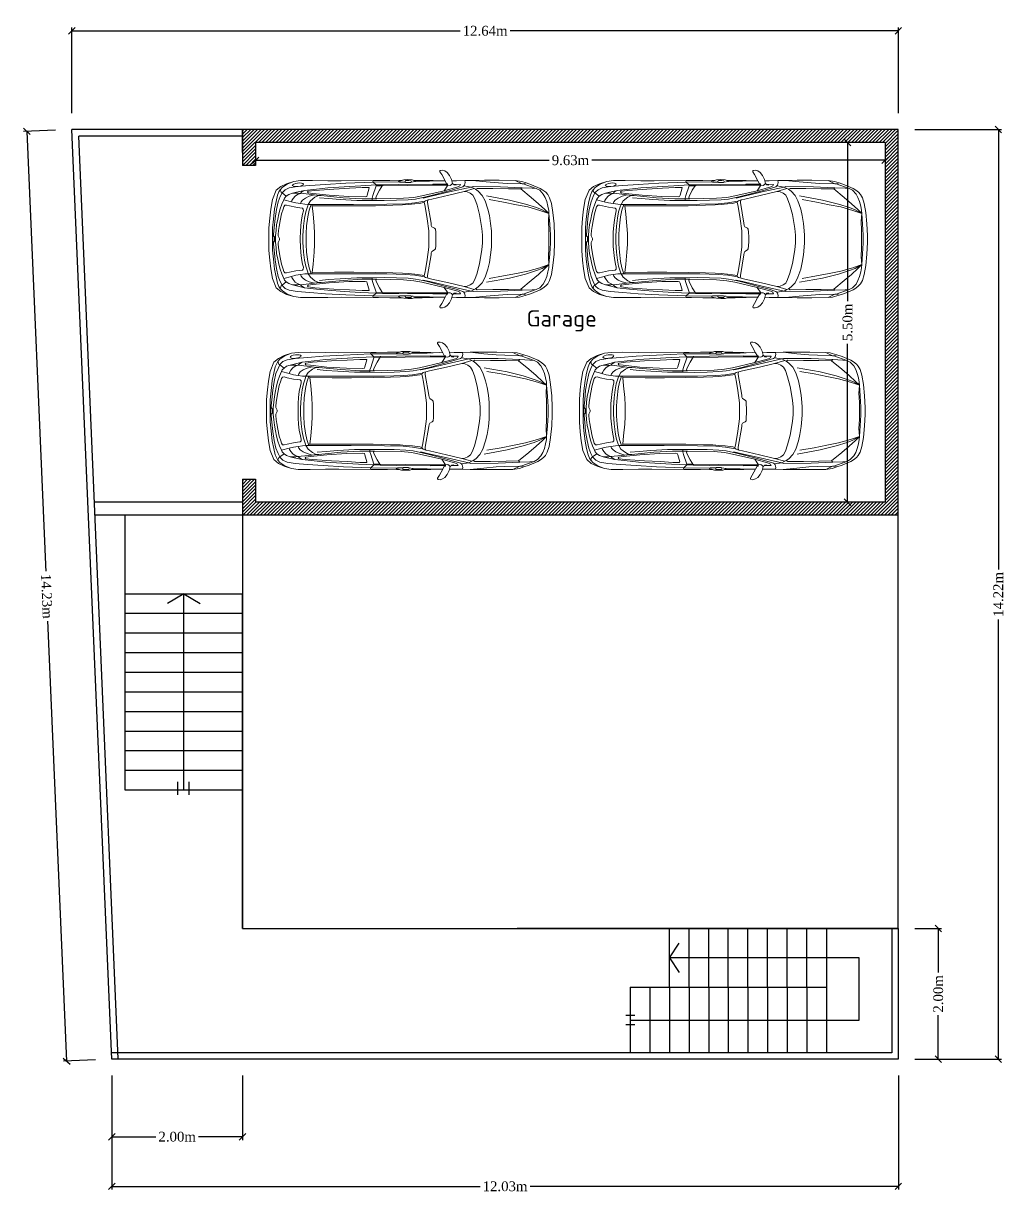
# Model space of a CAD drawing. Header units: millimetres. Extents: x 860 to 1444, y -43 to 267.
# Drawn here: x 1298.69 to 1313.71, y 248.68 to 266.57 of the extents above; entities that cross this region are included whole.
import ezdxf

# ---------------------------------------------------------------- set-up
doc = ezdxf.new("R2010")
doc.units = ezdxf.units.MM
doc.header["$MEASUREMENT"] = 0
for name, color, linetype, lineweight in [('Dimension', 250, 'Continuous', 9), ('furniture', 251, 'Continuous', 5), ('Furnitures', 251, 'Continuous', 5), ('WALL', 7, 'Continuous', 30)]:
    doc.layers.add(name, color=color, linetype=linetype, lineweight=lineweight)
doc.layers.add('Text1', color=7, linetype='Continuous')
doc.styles.add('Ari', font='isocpeur.ttf', dxfattribs={"height": 0.15})
doc.styles.add('Ari CENTER', font='times.ttf', dxfattribs={"height": 0.15})
doc.dimstyles.new('Ari New', dxfattribs={"dimtxt": 0.15, "dimasz": 0.1, "dimexe": 0.05, "dimexo": 0.25, "dimgap": 0.05, "dimtad": 0, "dimtoh": 1, "dimzin": 0, "dimdsep": 46, "dimtxsty": 'Ari CENTER', "dimblk": 'OBLIQUE', "dimcen": 0.09, "dimclrd": 251, "dimclre": 251, "dimclrt": 12, "dimadec": 0, "dimazin": 0, "dimtfac": 1, "dimtofl": 0, "dimtmove": 0, "dimatfit": 3, "dimldrblk": 'NONE', "dimfxl": 0, "dimtolj": 1, "dimtzin": 0, "dimarcsym": 0})

# ---------------------------------------------------------------- blocks, each defined once
blk = doc.blocks.new('A$C00BE7081')
at = {"layer": 'Furnitures'}
for p, q in [((0.553, 4.702), (0.458, 4.671)), ((0.704, 4.726), (0.553, 4.702)), ((0.894, 4.746), (0.704, 4.726)), ((1.087, 4.756), (0.894, 4.746)), ((1.145, 4.756), (1.087, 4.756)), ((1.145, 4.756), (1.204, 4.756)), ((1.204, 4.756), (1.397, 4.746)), ((1.397, 4.746), (1.587, 4.726)), ((1.587, 4.726), (1.738, 4.702)), ((1.738, 4.702), (1.833, 4.671)), ((0.303, 4.516), (0.242, 4.371)), ((0.329, 4.561), (0.303, 4.516)), ((0.367, 4.608), (0.329, 4.561)), ((0.401, 4.641), (0.367, 4.608)), ((0.458, 4.671), (0.401, 4.641)), ((1.833, 4.671), (1.89, 4.641)), ((1.89, 4.641), (1.924, 4.608)), ((1.924, 4.608), (1.962, 4.561)), ((1.962, 4.561), (1.988, 4.516)), ((1.988, 4.516), (2.049, 4.371)), ((0.242, 4.371), (0.212, 4.284)), ((2.049, 4.371), (2.079, 4.284)), ((0.172, 4.098), (0.167, 3.831)), ((0.18, 4.171), (0.172, 4.098)), ((0.189, 4.208), (0.18, 4.171)), ((0.212, 4.284), (0.189, 4.208)), ((2.079, 4.284), (2.102, 4.208)), ((2.102, 4.208), (2.11, 4.171)), ((2.11, 4.171), (2.119, 4.098)), ((2.119, 4.098), (2.124, 3.831)), ((0.167, 3.831), (0.167, 3.586)), ((0.883, 3.691), (1.008, 3.703)), ((1.008, 3.703), (1.08, 3.707)), ((1.08, 3.707), (1.145, 3.707)), ((1.211, 3.707), (1.145, 3.707)), ((1.283, 3.703), (1.211, 3.707)), ((1.407, 3.691), (1.283, 3.703)), ((2.124, 3.831), (2.124, 3.586)), ((0.167, 3.586), (0.17, 3.388)), ((0.35, 3.485), (0.419, 3.549)), ((0.419, 3.549), (0.51, 3.598)), ((0.51, 3.598), (0.646, 3.645)), ((0.646, 3.645), (0.755, 3.669)), ((0.755, 3.669), (0.883, 3.691)), ((1.536, 3.669), (1.407, 3.691)), ((1.645, 3.645), (1.536, 3.669)), ((1.781, 3.598), (1.645, 3.645)), ((1.872, 3.549), (1.781, 3.598)), ((1.941, 3.485), (1.872, 3.549)), ((2.124, 3.586), (2.121, 3.388)), ((0.17, 3.388), (0.173, 3.261)), ((0.262, 3.244), (0.278, 3.366)), ((0.278, 3.366), (0.306, 3.415)), ((0.306, 3.415), (0.317, 3.438)), ((0.317, 3.438), (0.35, 3.485)), ((1.974, 3.438), (1.941, 3.485)), ((1.985, 3.415), (1.974, 3.438)), ((2.012, 3.366), (1.985, 3.415)), ((2.029, 3.244), (2.012, 3.366)), ((2.121, 3.388), (2.118, 3.261)), ((0.173, 3.261), (0.205, 3.266)), ((0.205, 3.266), (0.246, 3.256)), ((0.246, 3.256), (0.262, 3.244)), ((2.045, 3.256), (2.029, 3.244)), ((2.086, 3.266), (2.045, 3.256)), ((2.118, 3.261), (2.086, 3.266)), ((0.455, 2.562), (0.462, 2.567)), ((1.836, 2.562), (1.829, 2.567))]:
    blk.add_line(p, q, dxfattribs=at)
for points in [[(0.72, 4.66), (0.899, 4.674), (1.076, 4.685), (1.145, 4.685)], [(1.571, 4.66), (1.392, 4.674), (1.215, 4.685), (1.145, 4.685)], [(0.292, 4.214), (0.3, 4.381), (0.305, 4.451), (0.334, 4.507), (0.397, 4.567), (0.454, 4.597), (0.52, 4.624), (0.598, 4.645), (0.669, 4.657), (0.72, 4.66)], [(0.72, 4.66), (0.655, 4.595), (0.557, 4.489), (0.453, 4.364), (0.312, 4.193)], [(0.427, 3.623), (0.497, 4.006), (0.563, 4.271), (0.621, 4.455), (0.658, 4.549), (0.72, 4.66), (0.668, 4.51), (0.611, 4.309), (0.573, 4.119), (0.531, 3.904), (0.489, 3.668)], [(0.72, 4.66), (0.85, 4.652), (1.001, 4.658), (1.145, 4.658)], [(1.571, 4.66), (1.441, 4.652), (1.29, 4.658), (1.145, 4.658)], [(1.864, 3.623), (1.793, 4.006), (1.728, 4.271), (1.67, 4.455), (1.632, 4.549), (1.571, 4.66), (1.623, 4.51), (1.68, 4.309), (1.718, 4.119), (1.76, 3.904), (1.802, 3.668)], [(1.571, 4.66), (1.636, 4.595), (1.734, 4.489), (1.838, 4.364), (1.979, 4.193)], [(1.999, 4.214), (1.991, 4.381), (1.986, 4.451), (1.957, 4.507), (1.894, 4.567), (1.837, 4.597), (1.77, 4.624), (1.693, 4.645), (1.622, 4.657), (1.571, 4.66)], [(0.305, 4.451), (0.226, 4.233), (0.226, 4.213), (0.172, 4.098)], [(1.986, 4.451), (2.064, 4.233), (2.064, 4.213), (2.119, 4.098)], [(0.226, 4.213), (0.22, 3.963), (0.212, 3.819), (0.194, 3.617), (0.17, 3.388)], [(0.212, 4.284), (0.226, 4.233)], [(0.278, 3.366), (0.272, 3.397), (0.276, 3.857), (0.292, 4.214), (0.312, 4.193), (0.308, 3.986), (0.304, 3.726), (0.303, 3.467), (0.317, 3.438)], [(2.012, 3.366), (2.018, 3.397), (2.015, 3.857), (1.999, 4.214), (1.979, 4.193), (1.983, 3.986), (1.987, 3.726), (1.988, 3.467), (1.974, 3.438)], [(2.079, 4.284), (2.064, 4.233)], [(2.064, 4.213), (2.071, 3.963), (2.079, 3.819), (2.097, 3.617), (2.121, 3.388)], [(1.145, 3.555), (1.083, 3.555), (0.968, 3.544), (0.739, 3.506), (0.579, 3.464), (0.475, 3.426), (0.414, 3.394), (0.382, 3.352), (0.361, 3.301), (0.354, 3.248)], [(1.145, 3.555), (1.208, 3.555), (1.323, 3.544), (1.552, 3.506), (1.712, 3.464), (1.816, 3.426), (1.876, 3.394), (1.909, 3.352), (1.93, 3.301), (1.937, 3.248)], [(0.278, 3.366), (0.362, 3.004), (0.438, 2.677), (0.462, 2.567)], [(0.306, 3.415), (0.354, 3.248), (0.416, 2.993), (0.48, 2.711), (0.494, 2.652), (0.507, 2.606), (0.518, 2.592), (0.537, 2.586), (0.577, 2.596), (0.669, 2.613), (0.808, 2.636), (1.011, 2.661), (1.118, 2.661), (1.145, 2.661)], [(1.985, 3.415), (1.937, 3.248), (1.875, 2.993), (1.811, 2.711), (1.797, 2.652), (1.784, 2.606), (1.773, 2.592), (1.754, 2.586), (1.714, 2.596), (1.622, 2.613), (1.483, 2.636), (1.28, 2.661), (1.173, 2.661), (1.145, 2.661)], [(2.012, 3.366), (1.929, 3.004), (1.853, 2.677), (1.829, 2.567)], [(0.173, 3.261), (0.174, 3.12), (0.177, 3.046)], [(0.234, 2.976), (0.231, 2.727), (0.237, 2.163), (0.242, 1.897), (0.333, 1.839), (0.438, 1.785), (0.465, 1.781), (0.476, 1.798), (0.467, 2.241), (0.452, 2.411), (0.426, 2.546), (0.34, 2.918), (0.277, 3.145), (0.261, 3.178), (0.235, 3.19)], [(0.235, 3.19), (0.234, 3.073)], [(0.262, 3.244), (0.275, 3.228), (0.309, 3.119), (0.358, 2.94), (0.422, 2.703), (0.448, 2.589), (0.455, 2.562), (0.455, 2.562)], [(2.057, 2.976), (2.06, 2.727), (2.054, 2.163), (2.049, 1.897), (1.958, 1.839), (1.853, 1.785), (1.825, 1.781), (1.815, 1.798), (1.824, 2.241), (1.839, 2.411), (1.865, 2.546), (1.951, 2.918), (2.014, 3.145), (2.029, 3.178), (2.056, 3.19)], [(2.029, 3.244), (2.016, 3.228), (1.982, 3.119), (1.933, 2.94), (1.869, 2.703), (1.842, 2.589), (1.836, 2.562), (1.836, 2.562)], [(2.056, 3.19), (2.057, 3.073)], [(2.118, 3.261), (2.117, 3.12), (2.114, 3.046)], [(0.248, 2.979), (0.252, 3.016), (0.239, 3.041), (0.218, 3.055), (0.153, 3.041), (0.086, 3.007), (0.038, 2.967), (0.012, 2.929), (0, 2.887), (0.003, 2.853), (0.003, 2.853), (0.012, 2.844), (0.025, 2.847), (0.073, 2.876), (0.177, 2.931), (0.224, 2.957), (0.227, 2.975), (0.248, 2.979)], [(0.177, 2.931), (0.171, 2.734), (0.169, 2.552), (0.168, 2.411)], [(0.185, 2.441), (0.183, 2.675), (0.176, 2.876), (0.177, 2.931)], [(0.25, 3.114), (0.243, 3.082), (0.218, 3.055)], [(0.248, 2.979), (0.248, 2.724), (0.252, 2.307), (0.257, 1.888)], [(0.248, 2.979), (0.34, 2.918)], [(2.043, 2.979), (1.951, 2.918)], [(2.043, 2.979), (2.043, 2.724), (2.039, 2.307), (2.034, 1.888)], [(2.043, 2.979), (2.039, 3.016), (2.052, 3.041), (2.073, 3.055), (2.138, 3.041), (2.205, 3.007), (2.253, 2.967), (2.279, 2.929), (2.291, 2.887), (2.288, 2.853), (2.288, 2.853), (2.279, 2.844), (2.266, 2.847), (2.218, 2.876), (2.114, 2.931), (2.067, 2.957), (2.063, 2.975), (2.043, 2.979)], [(2.041, 3.114), (2.048, 3.082), (2.073, 3.055)], [(2.106, 2.441), (2.108, 2.675), (2.115, 2.876), (2.114, 2.931)], [(2.114, 2.931), (2.12, 2.734), (2.122, 2.552), (2.123, 2.411)], [(1.145, 2.778), (1.107, 2.778), (1.033, 2.776), (0.981, 2.771), (0.965, 2.758), (0.94, 2.714), (0.917, 2.703), (0.883, 2.699), (0.539, 2.639), (0.519, 2.64), (0.494, 2.652)], [(1.145, 2.778), (1.184, 2.778), (1.258, 2.776), (1.31, 2.771), (1.326, 2.758), (1.351, 2.714), (1.374, 2.703), (1.408, 2.699), (1.752, 2.639), (1.772, 2.64), (1.797, 2.652)], [(0.455, 2.562), (0.479, 2.442), (0.492, 2.317), (0.5, 2.123), (0.505, 1.919), (0.502, 1.72)], [(0.515, 2.595), (0.543, 2.43), (0.557, 2.271), (0.565, 1.963), (0.569, 1.406), (0.569, 0.716), (0.569, 0.655)], [(0.59, 0.718), (0.594, 1.09), (0.594, 1.414), (0.59, 1.772), (0.583, 2.061), (0.578, 2.221), (0.572, 2.318), (0.561, 2.426), (0.551, 2.507), (0.545, 2.549), (0.537, 2.586)], [(1.701, 0.718), (1.697, 1.09), (1.697, 1.414), (1.701, 1.772), (1.708, 2.061), (1.713, 2.221), (1.719, 2.318), (1.73, 2.426), (1.74, 2.507), (1.746, 2.549), (1.754, 2.586)], [(1.776, 2.595), (1.748, 2.43), (1.734, 2.271), (1.726, 1.963), (1.722, 1.406), (1.722, 0.716), (1.722, 0.655)], [(1.836, 2.562), (1.812, 2.442), (1.799, 2.317), (1.791, 2.123), (1.786, 1.919), (1.789, 1.72)], [(0.196, 2.371), (0.194, 2.403), (0.185, 2.441), (0.175, 2.43), (0.157, 2.385), (0.156, 2.312), (0.159, 2.244), (0.175, 2.196), (0.183, 2.166), (0.193, 2.156), (0.198, 2.176), (0.198, 2.262), (0.182, 2.266), (0.172, 2.28), (0.17, 2.329), (0.174, 2.365), (0.185, 2.37), (0.196, 2.371)], [(0.196, 2.371), (0.202, 2.36), (0.202, 2.318), (0.202, 2.275), (0.198, 2.262)], [(2.095, 2.371), (2.089, 2.36), (2.089, 2.318), (2.089, 2.275), (2.093, 2.262)], [(2.095, 2.371), (2.097, 2.403), (2.106, 2.441), (2.116, 2.43), (2.134, 2.385), (2.135, 2.312), (2.132, 2.244), (2.116, 2.196), (2.108, 2.166), (2.098, 2.156), (2.093, 2.176), (2.093, 2.262), (2.109, 2.266), (2.119, 2.28), (2.121, 2.329), (2.117, 2.365), (2.106, 2.37), (2.095, 2.371)], [(0.166, 2.222), (0.169, 2.012), (0.171, 1.823), (0.171, 1.734)], [(0.193, 2.156), (0.198, 1.736), (0.216, 1.282), (0.236, 0.94), (0.254, 0.68), (0.271, 0.472), (0.293, 0.339), (0.324, 0.27), (0.357, 0.235), (0.378, 0.218), (0.438, 0.189), (0.523, 0.154), (0.655, 0.124), (0.802, 0.101), (0.96, 0.086), (1.063, 0.077), (1.091, 0.077), (1.109, 0.092), (1.129, 0.092), (1.145, 0.092)], [(2.098, 2.156), (2.093, 1.736), (2.075, 1.282), (2.055, 0.94), (2.037, 0.68), (2.02, 0.472), (1.998, 0.339), (1.966, 0.27), (1.934, 0.235), (1.913, 0.218), (1.853, 0.189), (1.768, 0.154), (1.636, 0.124), (1.489, 0.101), (1.331, 0.086), (1.228, 0.077), (1.2, 0.077), (1.182, 0.092), (1.162, 0.092), (1.145, 0.092)], [(2.125, 2.222), (2.122, 2.012), (2.12, 1.823), (2.119, 1.734)], [(0.171, 1.734), (0.183, 1.731), (0.198, 1.736), (0.245, 1.784), (0.26, 1.784), (0.421, 1.732), (0.462, 1.719), (0.477, 1.719), (0.502, 1.72)], [(0.242, 1.897), (0.245, 1.784), (0.258, 1.531), (0.273, 1.252), (0.292, 0.979), (0.313, 0.792), (0.336, 0.59), (0.365, 0.459), (0.383, 0.392), (0.383, 0.485), (0.389, 0.575), (0.411, 0.756), (0.421, 0.823)], [(0.257, 1.888), (0.26, 1.784)], [(0.476, 1.798), (0.477, 1.719), (0.476, 1.549), (0.458, 1.235), (0.422, 0.869), (0.421, 0.823), (0.45, 0.763), (0.509, 0.689), (0.569, 0.655)], [(1.815, 1.798), (1.814, 1.719), (1.815, 1.549), (1.833, 1.235), (1.868, 0.869), (1.87, 0.823), (1.841, 0.763), (1.782, 0.689), (1.722, 0.655)], [(2.119, 1.734), (2.108, 1.731), (2.093, 1.736), (2.046, 1.784), (2.031, 1.784), (1.87, 1.732), (1.829, 1.719), (1.814, 1.719), (1.789, 1.72)], [(2.049, 1.897), (2.046, 1.784), (2.033, 1.531), (2.017, 1.252), (1.999, 0.979), (1.978, 0.792), (1.955, 0.59), (1.926, 0.459), (1.908, 0.392), (1.908, 0.485), (1.902, 0.575), (1.88, 0.756), (1.87, 0.823)], [(2.034, 1.888), (2.031, 1.784)], [(0.171, 1.734), (0.178, 1.201), (0.175, 0.979), (0.17, 0.723), (0.171, 0.524), (0.187, 0.414), (0.224, 0.291), (0.272, 0.196), (0.334, 0.121), (0.488, 0.057), (0.649, 0.029), (0.796, 0.012), (0.957, 0), (1.081, 0), (1.145, 0)], [(0.287, 1.666), (0.295, 1.67), (0.413, 1.636), (0.436, 1.627), (0.439, 1.602), (0.437, 1.331), (0.416, 1.002), (0.387, 0.728), (0.377, 0.653), (0.361, 0.641), (0.349, 0.655), (0.335, 0.765), (0.314, 1.082), (0.301, 1.34), (0.289, 1.551), (0.287, 1.666)], [(0.502, 1.72), (0.501, 1.465), (0.485, 1.184), (0.471, 0.99), (0.456, 0.842)], [(2.119, 1.734), (2.113, 1.201), (2.116, 0.979), (2.121, 0.723), (2.119, 0.524), (2.104, 0.414), (2.067, 0.291), (2.019, 0.196), (1.957, 0.121), (1.803, 0.057), (1.642, 0.029), (1.494, 0.012), (1.334, 0), (1.209, 0), (1.145, 0)], [(1.789, 1.72), (1.79, 1.465), (1.806, 1.184), (1.82, 0.99), (1.834, 0.842)], [(2.003, 1.666), (1.996, 1.67), (1.878, 1.636), (1.855, 1.627), (1.851, 1.602), (1.854, 1.331), (1.875, 1.002), (1.904, 0.728), (1.914, 0.653), (1.93, 0.641), (1.942, 0.655), (1.956, 0.765), (1.977, 1.082), (1.99, 1.34), (2.002, 1.551), (2.003, 1.666)], [(0.336, 0.59), (0.336, 0.59), (0.362, 0.545), (0.385, 0.523)], [(0.383, 0.392), (0.403, 0.33), (0.433, 0.289), (0.463, 0.26), (0.49, 0.246), (0.524, 0.373), (0.543, 0.445), (0.555, 0.523), (0.565, 0.596), (0.569, 0.655)], [(0.411, 0.756), (0.434, 0.672), (0.462, 0.606), (0.498, 0.557), (0.526, 0.534), (0.555, 0.523)], [(0.569, 0.716), (0.59, 0.718), (0.728, 0.734), (0.925, 0.751), (1.054, 0.757), (1.145, 0.757)], [(0.569, 0.701), (0.667, 0.667), (0.774, 0.645), (0.927, 0.624), (1.059, 0.617), (1.145, 0.617)], [(1.145, 0.564), (1.093, 0.564), (0.93, 0.574), (0.796, 0.592), (0.693, 0.612), (0.592, 0.645), (0.569, 0.655)], [(1.722, 0.716), (1.701, 0.718), (1.562, 0.734), (1.366, 0.751), (1.237, 0.757), (1.145, 0.757)], [(1.722, 0.701), (1.624, 0.667), (1.517, 0.645), (1.364, 0.624), (1.232, 0.617), (1.145, 0.617)], [(1.145, 0.564), (1.198, 0.564), (1.361, 0.574), (1.494, 0.592), (1.598, 0.612), (1.698, 0.645), (1.722, 0.655)], [(1.908, 0.392), (1.888, 0.33), (1.858, 0.289), (1.828, 0.26), (1.8, 0.246), (1.766, 0.373), (1.748, 0.445), (1.736, 0.523), (1.726, 0.596), (1.722, 0.655)], [(1.88, 0.756), (1.857, 0.672), (1.829, 0.606), (1.793, 0.557), (1.765, 0.534), (1.736, 0.523)], [(1.955, 0.59), (1.955, 0.59), (1.929, 0.545), (1.905, 0.523)], [(0.187, 0.414), (0.23, 0.302), (0.281, 0.226), (0.324, 0.188), (0.357, 0.167), (0.412, 0.144), (0.518, 0.118), (0.642, 0.094), (0.813, 0.073), (0.961, 0.06), (1.057, 0.058), (1.145, 0.058)], [(0.385, 0.523), (0.403, 0.475), (0.429, 0.437), (0.47, 0.403), (0.504, 0.382), (0.524, 0.373)], [(1.145, 0.522), (1.127, 0.522), (1.023, 0.523), (0.922, 0.532), (0.824, 0.544), (0.73, 0.561), (0.676, 0.573), (0.646, 0.572), (0.629, 0.556), (0.624, 0.515), (0.615, 0.446), (0.592, 0.341), (0.581, 0.293), (0.582, 0.266), (0.607, 0.245), (0.647, 0.234), (0.725, 0.209), (0.841, 0.187), (0.934, 0.17), (1.004, 0.16), (1.068, 0.153), (1.091, 0.154), (1.113, 0.165), (1.113, 0.165), (1.134, 0.175), (1.145, 0.175)], [(1.145, 0.522), (1.164, 0.522), (1.268, 0.523), (1.369, 0.532), (1.467, 0.544), (1.561, 0.561), (1.615, 0.573), (1.645, 0.572), (1.662, 0.556), (1.667, 0.515), (1.676, 0.446), (1.698, 0.341), (1.71, 0.293), (1.709, 0.266), (1.684, 0.245), (1.644, 0.234), (1.566, 0.209), (1.45, 0.187), (1.357, 0.17), (1.287, 0.16), (1.223, 0.153), (1.2, 0.154), (1.178, 0.165), (1.178, 0.165), (1.157, 0.175), (1.145, 0.175)], [(2.104, 0.414), (2.061, 0.302), (2.01, 0.226), (1.966, 0.188), (1.934, 0.167), (1.879, 0.144), (1.773, 0.118), (1.649, 0.094), (1.478, 0.073), (1.33, 0.06), (1.234, 0.058), (1.145, 0.058)], [(1.905, 0.523), (1.888, 0.475), (1.862, 0.437), (1.821, 0.403), (1.787, 0.382), (1.766, 0.373)], [(0.324, 0.188), (0.352, 0.195), (0.365, 0.201), (0.378, 0.218), (0.433, 0.289)], [(0.49, 0.246), (0.565, 0.215), (0.643, 0.188), (0.726, 0.165), (0.812, 0.148), (0.906, 0.128), (0.998, 0.118), (1.093, 0.111), (1.145, 0.111)], [(1.8, 0.246), (1.726, 0.215), (1.647, 0.188), (1.565, 0.165), (1.479, 0.148), (1.385, 0.128), (1.293, 0.118), (1.198, 0.111), (1.145, 0.111)], [(1.966, 0.188), (1.939, 0.195), (1.926, 0.201), (1.913, 0.218), (1.858, 0.289)], [(1.091, 0.077), (1.104, 0.063), (1.145, 0.063)], [(1.2, 0.077), (1.187, 0.063), (1.145, 0.063)]]:
    blk.add_lwpolyline(points, dxfattribs=at)
blk.add_ellipse((2.05, 0.481), major_axis=(0.0111, 0.0922), ratio=0.303395, dxfattribs=at)
blk = doc.blocks.new('_Oblique')
at = {"color": 0, "linetype": 'ByBlock', "lineweight": -2}
blk.add_line((-0.5, -0.5), (0.5, 0.5), dxfattribs=at)
blk = doc.blocks.new('*D423')
at = {"color": 251, "lineweight": -2, "transparency": 16777216}
for p, q in [((1302.243, 264.502), (1302.243, 264.431)), ((1302.243, 264.481), (1306.733, 264.481)), ((1311.873, 264.481), (1307.383, 264.481)), ((1311.873, 264.502), (1311.873, 264.431))]:
    blk.add_line(p, q, dxfattribs=at)
at = {"layer": 'Defpoints', "color": 0, "lineweight": 35, "transparency": 16777216}
for p in [(1302.243, 264.752), (1311.873, 264.752), (1311.873, 264.481)]:
    blk.add_point(p, dxfattribs=at)
at = {"color": 251, "lineweight": -2, "transparency": 16777216, "xscale": 0.1, "yscale": 0.1, "zscale": 0.1, "rotation": 180}
blk.add_blockref('_Oblique', (1302.243, 264.481), dxfattribs=at)
at = {"color": 251, "lineweight": -2, "transparency": 16777216, "xscale": 0.1, "yscale": 0.1, "zscale": 0.1}
blk.add_blockref('_Oblique', (1311.873, 264.481), dxfattribs=at)
at = {"color": 12, "transparency": 16777216, "insert": (1307.058, 264.481), "char_height": 0.15, "attachment_point": 5, "style": 'Ari CENTER', "bg_fill": 3, "box_fill_scale": 1.25, "bg_fill_color": 256, "bg_fill_true_color": 13158600, "bg_fill_transparency": 0}
blk.add_mtext('\\A1;9.63m', dxfattribs=at)
blk = doc.blocks.new('_None')
blk = doc.blocks.new('*D424')
at = {"color": 251, "lineweight": -2, "transparency": 16777216}
for p, q in [((1311.623, 264.752), (1311.246, 264.752)), ((1311.296, 264.752), (1311.296, 262.326)), ((1311.296, 259.252), (1311.296, 261.678)), ((1311.623, 259.252), (1311.246, 259.252))]:
    blk.add_line(p, q, dxfattribs=at)
at = {"layer": 'Defpoints', "color": 0, "lineweight": 35, "transparency": 16777216}
for p in [(1311.873, 264.752), (1311.296, 259.252), (1311.873, 259.252)]:
    blk.add_point(p, dxfattribs=at)
at = {"color": 251, "lineweight": -2, "transparency": 16777216, "xscale": 0.1, "yscale": 0.1, "zscale": 0.1}
for p, rotation in [((1311.296, 264.752), 90), ((1311.296, 259.252), 270)]:
    blk.add_blockref('_Oblique', p, dxfattribs=dict(at, rotation=rotation))
at = {"color": 12, "transparency": 16777216, "insert": (1311.296, 262.002), "char_height": 0.15, "attachment_point": 5, "rotation": 90, "style": 'Ari CENTER', "bg_fill": 3, "box_fill_scale": 1.25, "bg_fill_color": 256, "bg_fill_true_color": 13158600, "bg_fill_transparency": 0}
blk.add_mtext('\\A1;5.50m', dxfattribs=at)
blk = doc.blocks.new('*D425')
at = {"color": 251, "lineweight": -2, "transparency": 16777216}
for p, q in [((1299.433, 265.202), (1299.433, 266.511)), ((1312.073, 265.202), (1312.073, 266.511)), ((1299.433, 266.461), (1305.381, 266.461)), ((1312.073, 266.461), (1306.125, 266.461))]:
    blk.add_line(p, q, dxfattribs=at)
at = {"layer": 'Defpoints', "color": 0, "lineweight": 35, "transparency": 16777216}
for p in [(1312.073, 266.461), (1299.433, 264.952), (1312.073, 264.952)]:
    blk.add_point(p, dxfattribs=at)
at = {"color": 251, "lineweight": -2, "transparency": 16777216, "xscale": 0.1, "yscale": 0.1, "zscale": 0.1, "rotation": 180}
blk.add_blockref('_Oblique', (1299.433, 266.461), dxfattribs=at)
at = {"color": 251, "lineweight": -2, "transparency": 16777216, "xscale": 0.1, "yscale": 0.1, "zscale": 0.1}
blk.add_blockref('_Oblique', (1312.073, 266.461), dxfattribs=at)
at = {"color": 12, "transparency": 16777216, "insert": (1305.753, 266.461), "char_height": 0.15, "attachment_point": 5, "style": 'Ari CENTER', "bg_fill": 3, "box_fill_scale": 1.25, "bg_fill_color": 256, "bg_fill_true_color": 13158600, "bg_fill_transparency": 0}
blk.add_mtext('\\A1;12.64m', dxfattribs=at)
blk = doc.blocks.new('*D426')
at = {"color": 251, "lineweight": -2, "transparency": 16777216}
for p, q in [((1299.183, 264.942), (1298.693, 264.921)), ((1298.743, 264.923), (1299.032, 258.184)), ((1299.353, 250.703), (1299.064, 257.441)), ((1299.793, 250.722), (1299.303, 250.701))]:
    blk.add_line(p, q, dxfattribs=at)
at = {"layer": 'Defpoints', "color": 0, "lineweight": 35, "transparency": 16777216}
for p in [(1299.433, 264.952), (1299.353, 250.703), (1300.043, 250.732)]:
    blk.add_point(p, dxfattribs=at)
at = {"color": 251, "lineweight": -2, "transparency": 16777216, "xscale": 0.1, "yscale": 0.1, "zscale": 0.1}
for p, rotation in [((1298.743, 264.923), 92.45632987171216), ((1299.353, 250.703), 272.4563298717122)]:
    blk.add_blockref('_Oblique', p, dxfattribs=dict(at, rotation=rotation))
at = {"color": 12, "transparency": 16777216, "insert": (1299.048, 257.813), "char_height": 0.15, "attachment_point": 5, "rotation": 272.4563, "style": 'Ari CENTER', "bg_fill": 3, "box_fill_scale": 1.25, "bg_fill_color": 256, "bg_fill_true_color": 13158600, "bg_fill_transparency": 0}
blk.add_mtext('\\A1;14.23m', dxfattribs=at)
blk = doc.blocks.new('*D427')
at = {"color": 251, "lineweight": -2, "transparency": 16777216}
for p, q in [((1312.323, 264.952), (1313.653, 264.952)), ((1313.603, 264.952), (1313.603, 258.214)), ((1313.603, 250.732), (1313.603, 257.47)), ((1312.323, 250.732), (1313.653, 250.732))]:
    blk.add_line(p, q, dxfattribs=at)
at = {"layer": 'Defpoints', "color": 0, "lineweight": 35, "transparency": 16777216}
for p in [(1312.073, 264.952), (1312.073, 250.732), (1313.603, 250.732)]:
    blk.add_point(p, dxfattribs=at)
at = {"color": 251, "lineweight": -2, "transparency": 16777216, "xscale": 0.1, "yscale": 0.1, "zscale": 0.1}
for p, rotation in [((1313.603, 264.952), 90), ((1313.603, 250.732), 270)]:
    blk.add_blockref('_Oblique', p, dxfattribs=dict(at, rotation=rotation))
at = {"color": 12, "transparency": 16777216, "insert": (1313.603, 257.842), "char_height": 0.15, "attachment_point": 5, "rotation": 90, "style": 'Ari CENTER', "bg_fill": 3, "box_fill_scale": 1.25, "bg_fill_color": 256, "bg_fill_true_color": 13158600, "bg_fill_transparency": 0}
blk.add_mtext('\\A1;14.22m', dxfattribs=at)
blk = doc.blocks.new('*D428')
at = {"color": 251, "lineweight": -2, "transparency": 16777216}
for p, q in [((1312.323, 252.732), (1312.734, 252.732)), ((1312.684, 252.732), (1312.684, 252.059)), ((1312.684, 250.732), (1312.684, 251.405)), ((1312.323, 250.732), (1312.734, 250.732))]:
    blk.add_line(p, q, dxfattribs=at)
at = {"layer": 'Defpoints', "color": 0, "lineweight": 35, "transparency": 16777216}
for p in [(1312.073, 252.732), (1312.073, 250.732), (1312.684, 250.732)]:
    blk.add_point(p, dxfattribs=at)
at = {"color": 251, "lineweight": -2, "transparency": 16777216, "xscale": 0.1, "yscale": 0.1, "zscale": 0.1}
for p, rotation in [((1312.684, 252.732), 90), ((1312.684, 250.732), 270)]:
    blk.add_blockref('_Oblique', p, dxfattribs=dict(at, rotation=rotation))
at = {"color": 12, "transparency": 16777216, "insert": (1312.684, 251.732), "char_height": 0.15, "attachment_point": 5, "rotation": 90, "style": 'Ari CENTER', "bg_fill": 3, "box_fill_scale": 1.25, "bg_fill_color": 256, "bg_fill_true_color": 13158600, "bg_fill_transparency": 0}
blk.add_mtext('\\A1;2.00m', dxfattribs=at)
blk = doc.blocks.new('*D385')
at = {"color": 251, "lineweight": -2, "transparency": 16777216}
for p, q in [((1300.043, 250.482), (1300.043, 249.497)), ((1302.043, 250.482), (1302.043, 249.497)), ((1300.043, 249.547), (1300.716, 249.547)), ((1302.043, 249.547), (1301.37, 249.547))]:
    blk.add_line(p, q, dxfattribs=at)
at = {"layer": 'Defpoints', "color": 0, "lineweight": 35, "transparency": 16777216}
for p in [(1300.043, 250.732), (1302.043, 250.732), (1302.043, 249.547)]:
    blk.add_point(p, dxfattribs=at)
at = {"color": 251, "lineweight": -2, "transparency": 16777216, "xscale": 0.1, "yscale": 0.1, "zscale": 0.1, "rotation": 180}
blk.add_blockref('_Oblique', (1300.043, 249.547), dxfattribs=at)
at = {"color": 251, "lineweight": -2, "transparency": 16777216, "xscale": 0.1, "yscale": 0.1, "zscale": 0.1}
blk.add_blockref('_Oblique', (1302.043, 249.547), dxfattribs=at)
at = {"color": 12, "transparency": 16777216, "insert": (1301.043, 249.547), "char_height": 0.15, "attachment_point": 5, "style": 'Ari CENTER', "bg_fill": 3, "box_fill_scale": 1.25, "bg_fill_color": 256, "bg_fill_true_color": 13158600, "bg_fill_transparency": 0}
blk.add_mtext('\\A1;2.00m', dxfattribs=at)
blk = doc.blocks.new('*D386')
at = {"color": 251, "lineweight": -2, "transparency": 16777216}
for p, q in [((1300.043, 250.482), (1300.043, 248.738)), ((1312.073, 250.482), (1312.073, 248.738)), ((1300.043, 248.788), (1305.686, 248.788)), ((1312.073, 248.788), (1306.43, 248.788))]:
    blk.add_line(p, q, dxfattribs=at)
at = {"layer": 'Defpoints', "color": 0, "lineweight": 35, "transparency": 16777216}
for p in [(1300.043, 250.732), (1312.073, 250.732), (1312.073, 248.788)]:
    blk.add_point(p, dxfattribs=at)
at = {"color": 251, "lineweight": -2, "transparency": 16777216, "xscale": 0.1, "yscale": 0.1, "zscale": 0.1, "rotation": 180}
blk.add_blockref('_Oblique', (1300.043, 248.788), dxfattribs=at)
at = {"color": 251, "lineweight": -2, "transparency": 16777216, "xscale": 0.1, "yscale": 0.1, "zscale": 0.1}
blk.add_blockref('_Oblique', (1312.073, 248.788), dxfattribs=at)
at = {"color": 12, "transparency": 16777216, "insert": (1306.058, 248.788), "char_height": 0.15, "attachment_point": 5, "style": 'Ari CENTER', "bg_fill": 3, "box_fill_scale": 1.25, "bg_fill_color": 256, "bg_fill_true_color": 13158600, "bg_fill_transparency": 0}
blk.add_mtext('\\A1;12.03m', dxfattribs=at)

msp = doc.modelspace()

# ---------------------------------------------------------------- hatches: boundary and pattern name
at = {"layer": 'furniture'}
h = msp.add_hatch(dxfattribs=at)
h.set_pattern_fill('ANSI31', color=256, scale=0.3)
h.set_pattern_definition([(45, (1063.762295, 415.22589), (-0.0265165043, 0.0265165043), [])])
h.paths.add_polyline_path([(1312.07273, 264.95226), (1302.04273, 264.95226), (1302.04273, 264.40226), (1302.24273, 264.40226), (1302.24273, 264.75226), (1311.87273, 264.75226), (1311.87273, 259.25226), (1302.24273, 259.25226), (1302.24273, 259.60226), (1302.04273, 259.60226), (1302.04273, 259.05226), (1312.07273, 259.05226)])

# ---------------------------------------------------------------- linework, layer by layer
for p, q in [((1302.04273, 264.95226), (1299.43273, 264.95226)), ((1300.04273, 250.73226), (1299.43273, 264.95226)), ((1302.04273, 264.85226), (1299.53711, 264.85226)), ((1300.14264, 250.73654), (1299.53711, 264.85226)), ((1311.87273, 260.93226), (1311.87273, 259.52226)), ((1300.24273, 259.05226), (1300.24273, 258.05226)), ((1302.04273, 259.05226), (1301.04273, 259.05226)), ((1302.04273, 259.05226), (1301.04273, 259.05226)), ((1302.04273, 259.05226), (1302.04273, 252.73226)), ((1312.07273, 252.73226), (1312.07273, 259.05226)), ((1300.24273, 258.05226), (1300.24273, 257.75226)), ((1300.24273, 257.85226), (1302.04273, 257.85226)), ((1300.24273, 257.75226), (1300.24273, 257.45226)), ((1301.14273, 257.85226), (1300.89273, 257.70226)), ((1301.14273, 254.85226), (1301.14273, 257.85226)), ((1301.14273, 257.85226), (1301.39273, 257.70226)), ((1302.04273, 252.73226), (1302.04273, 257.85226)), ((1300.24273, 257.55226), (1302.04273, 257.55226)), ((1300.24273, 257.45226), (1300.24273, 257.15226)), ((1300.24273, 257.25226), (1302.04273, 257.25226)), ((1300.24273, 257.15226), (1300.24273, 256.85226)), ((1300.24273, 256.95226), (1302.04273, 256.95226)), ((1300.24273, 256.85226), (1300.24273, 256.55226)), ((1300.24273, 256.65226), (1302.04273, 256.65226)), ((1300.24273, 256.55226), (1300.24273, 256.25226)), ((1300.24273, 256.35226), (1302.04273, 256.35226)), ((1300.24273, 256.25226), (1300.24273, 255.95226)), ((1300.24273, 256.05226), (1302.04273, 256.05226)), ((1300.24273, 255.95226), (1300.24273, 255.65226)), ((1300.24273, 255.75226), (1302.04273, 255.75226)), ((1300.24273, 255.65226), (1300.24273, 255.35226)), ((1300.24273, 255.45226), (1302.04273, 255.45226)), ((1300.24273, 255.35226), (1300.24273, 254.85226)), ((1300.24273, 255.15226), (1302.04273, 255.15226)), ((1300.24273, 254.85226), (1302.04273, 254.85226)), ((1302.04273, 252.73226), (1312.07273, 252.73226)), ((1312.07273, 252.73226), (1306.24273, 252.73226)), ((1308.57273, 251.83226), (1308.57273, 252.73226)), ((1308.87273, 251.83226), (1308.87273, 252.73226)), ((1309.17273, 251.83226), (1309.17273, 252.73226)), ((1309.47273, 251.83226), (1309.47273, 252.73226)), ((1309.77273, 251.83226), (1309.77273, 252.73226)), ((1310.07273, 251.83226), (1310.07273, 252.73226)), ((1310.37273, 251.83226), (1310.37273, 252.73226)), ((1310.67273, 251.83226), (1310.67273, 252.73226)), ((1310.97273, 252.73226), (1310.97273, 250.83226)), ((1311.97273, 252.73226), (1311.97273, 250.83226)), ((1312.07273, 252.73226), (1312.07273, 250.73226)), ((1308.57273, 252.28226), (1308.72273, 252.50726)), ((1311.47273, 252.28226), (1308.57273, 252.28226)), ((1308.57273, 252.28226), (1308.72273, 252.05726)), ((1311.47273, 251.33226), (1311.47273, 252.28226)), ((1307.97273, 251.83226), (1307.97273, 250.83226)), ((1307.97273, 251.83226), (1310.97273, 251.83226)), ((1308.27273, 251.83226), (1308.27273, 250.83226)), ((1308.57273, 251.83226), (1308.57273, 250.83226)), ((1308.87273, 251.83226), (1308.87273, 250.83226)), ((1309.17273, 251.83226), (1309.17273, 250.83226)), ((1309.47273, 251.83226), (1309.47273, 250.83226)), ((1309.77273, 251.83226), (1309.77273, 250.83226)), ((1310.07273, 251.83226), (1310.07273, 250.83226)), ((1310.37273, 251.83226), (1310.37273, 250.83226)), ((1310.67273, 251.83226), (1310.67273, 250.83226)), ((1310.97273, 251.83226), (1310.97273, 250.83226)), ((1307.97273, 251.33226), (1310.97273, 251.33226)), ((1310.97273, 251.33226), (1311.47273, 251.33226)), ((1311.97273, 250.83226), (1300.04273, 250.83226)), ((1312.07273, 250.73226), (1300.04273, 250.73226))]:
    msp.add_line(p, q)
for points in [[(1301.04646, 254.97546), (1301.04646, 254.77546)], [(1301.22871, 254.77546), (1301.22871, 254.97546)], [(1307.90474, 251.40834), (1308.04072, 251.40834)], [(1308.04072, 251.25617), (1307.90474, 251.25617)]]:
    msp.add_lwpolyline(points)
at = {"layer": 'WALL'}
for p, q in [((1302.04273, 264.60226), (1302.04273, 264.95226)), ((1312.07273, 264.95226), (1302.04273, 264.95226)), ((1302.04273, 264.95226), (1302.04273, 264.40226)), ((1312.07273, 259.05226), (1312.07273, 264.95226)), ((1311.87273, 264.75226), (1302.24273, 264.75226)), ((1302.24273, 264.75226), (1302.24273, 264.40226)), ((1311.87273, 264.75226), (1311.87273, 259.25226)), ((1302.24273, 264.40226), (1302.04273, 264.40226)), ((1302.04273, 259.60226), (1302.04273, 259.05226)), ((1302.04273, 259.60226), (1302.24273, 259.60226)), ((1302.24273, 259.60226), (1302.24273, 259.25226)), ((1311.87273, 259.25226), (1302.24273, 259.25226)), ((1312.07273, 259.05226), (1302.04273, 259.05226))]:
    msp.add_line(p, q, dxfattribs=at)

# ---------------------------------------------------------------- block references
at = {"layer": 'Dimension', "xscale": -0.918713927355251, "yscale": 0.918713927355251, "zscale": 0.918713927355251, "rotation": 270}
for p in [(1302.44674, 262.22399), (1307.23261, 262.22399), (1302.41143, 259.59604), (1307.1973, 259.59604)]:
    msp.add_blockref('A$C00BE7081', p, dxfattribs=at)

# ---------------------------------------------------------------- texts
at = {"layer": 'Text1', "insert": (1306.38878, 262.18726), "char_height": 0.24836, "attachment_point": 1, "style": 'Ari'}
msp.add_mtext_dynamic_manual_height_columns('Garage', width=1.2177994, gutter_width=0.75, heights=[0], dxfattribs=at)

# ---------------------------------------------------------------- next in the draw order: dimensions: what is measured, and where the dimension line sits
for base, p1, p2, picture, middle in [((1312.07273, 266.46056), (1299.43273, 264.95226), (1312.07273, 264.95226), '*D425', (1305.75273, 266.46056)), ((1311.87273, 264.48142), (1302.24273, 264.75226), (1311.87273, 264.75226), '*D423', (1307.05773, 264.48142))]:
    dim = msp.add_linear_dim(base=base, p1=p1, p2=p2, dimstyle='Ari New', override={"dimpost": 'm'})
    dim.commit()
    dim.dimension.update_dxf_attribs({"geometry": picture, "text_midpoint": middle})

# ---------------------------------------------------------------- next in the draw order: dimensions: what is measured, and where the dimension line sits
for p1, p2, distance, picture, middle in [((1299.43273, 264.95226), (1300.04273, 250.73226), -0.6902, '*D426', (1299.04816, 257.81268)), ((1312.07273, 264.95226), (1312.07273, 250.73226), 1.52982, '*D427', (1313.60255, 257.84226))]:
    dim = msp.add_aligned_dim(p1=p1, p2=p2, distance=distance, dimstyle='Ari New', override={"dimpost": 'm'})
    dim.commit()
    dim.dimension.update_dxf_attribs({"geometry": picture, "text_midpoint": middle})
dim = msp.add_linear_dim(base=(1311.29626, 259.25226), p1=(1311.87273, 264.75226), p2=(1311.87273, 259.25226), angle=90, dimstyle='Ari New', override={"dimpost": 'm'})
dim.commit()
dim.dimension.update_dxf_attribs({"geometry": '*D424', "text_midpoint": (1311.29626, 262.00226)})

# ---------------------------------------------------------------- next in the draw order: linework, layer by layer
at = {"lineweight": -3}
for p, q in [((1302.04273, 259.25226), (1299.78592, 259.25226)), ((1302.04273, 259.05226), (1299.78592, 259.05226))]:
    msp.add_line(p, q, dxfattribs=at)

# ---------------------------------------------------------------- next in the draw order: dimensions: what is measured, and where the dimension line sits
for p1, p2, distance, picture, middle in [((1312.07273, 252.73226), (1312.07273, 250.73226), 0.61174, '*D428', (1312.68447, 251.73226)), ((1300.04273, 250.73226), (1302.04273, 250.73226), -1.18517, '*D385', (1301.04273, 249.54709))]:
    dim = msp.add_aligned_dim(p1=p1, p2=p2, distance=distance, dimstyle='Ari New', override={"dimpost": 'm'})
    dim.commit()
    dim.dimension.update_dxf_attribs({"geometry": picture, "text_midpoint": middle})

# ---------------------------------------------------------------- next in the draw order: dimensions: what is measured, and where the dimension line sits
dim = msp.add_aligned_dim(p1=(1300.04273, 250.73226), p2=(1312.07273, 250.73226), distance=-1.94389, dimstyle='Ari New', override={"dimpost": 'm'})
dim.commit()
dim.dimension.update_dxf_attribs({"geometry": '*D386', "text_midpoint": (1306.05773, 248.78837)})

doc.saveas('drawing.dxf')
